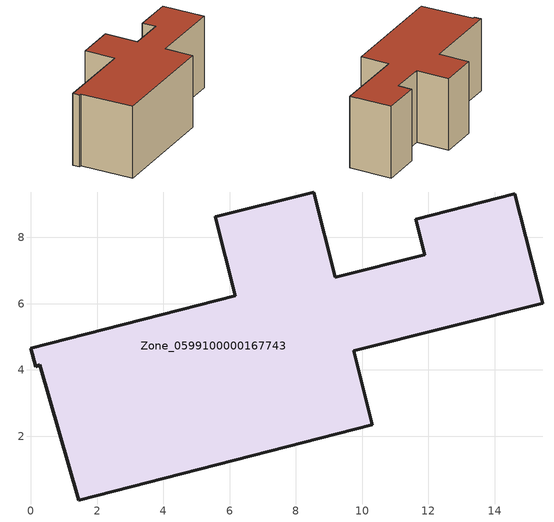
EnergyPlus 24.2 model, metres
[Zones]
Zone_0599100000167743
 floor ground (C_G): 1.45,0.07 0.27,4.15 0.14,4.1 0,4.66 6.17,6.23 5.57,8.62 8.54,9.37 9.19,6.8 11.89,7.48 11.62,8.55 14.61,9.31 15.45,6.01 9.75,4.58 10.31,2.34 z0
 wall outside (C_F): 6.17,6.23 0,4.66 0.14,4.1 0.27,4.15 1.45,0.07 10.31,2.34 9.75,4.58 15.45,6.01 14.61,9.31 11.62,8.55 11.89,7.48 9.19,6.8 8.54,9.37 5.57,8.62 6.17,6.23 z0:5.85
 roof outside (C_R): 0.27,4.15 1.45,0.07 10.31,2.34 9.75,4.58 15.45,6.01 14.61,9.31 11.62,8.55 11.89,7.48 9.19,6.8 8.54,9.37 5.57,8.62 6.17,6.23 0,4.66 0.14,4.1 z5.85
[BUILDING]
Pand.0599100000167743: North Axis=0; Terrain=City; Loads Convergence Tolerance Value=0.04; Temperature Convergence Tolerance Value=0.4; Solar Distribution=FullExterior; Maximum Number of Warmup Days=25; Minimum Number of Warmup Days=1
[Site:Location]
Rotterdam.The.Hague.AP_ZH_NLD Design_Conditions: Latitude=51.96; Longitude=4.45; Time Zone=1; Elevation=-4.5
[SITE:GROUNDTEMPERATURE:BUILDINGSURFACE]
18, 18, 18, 18, 18, 18, 18, 18, 18, 18, 18, 18
[MATERIAL] Thermal Absorptance=0.9; Solar Absorptance=0.7; Visible Absorptance=0.7
Name | Roughness | Thickness | Conductivity | Density | Specific Heat
G.TI.1965-1974 | MediumSmooth | 0.15 | 0.882353 | 540 | 1210
F.TI.1965-1974 | Rough | 0.3 | 0.697674 | 1920 | 840
R.TI.1965-1974 | MediumRough | 0.2 | 0.232558 | 1500 | 1000
[CONSTRUCTION]
C_G: G.TI.1965-1974
C_F: F.TI.1965-1974
C_R: R.TI.1965-1974
[ZONE]
Zone_0599100000167743: Type=1; Multiplier=1; Ceiling Height=Autocalculate; Volume=Autocalculate; Floor Area=autocalculate; Part of Total Floor Area=Yes
[ZONEINFILTRATION:DESIGNFLOWRATE]
Infil_Zone_0599100000167743: Zone or ZoneList or Space or SpaceList=Zone_0599100000167743; Schedule=AlwaysOn; Design Flow Rate Calculation Method=Flow/Area; Flow Rate per Floor Area=0.003; Constant Term Coefficient=1; Temperature Term Coefficient=0; Velocity Term Coefficient=0; Velocity Squared Term Coefficient=0
[HVACTEMPLATE:ZONE:IDEALLOADSAIRSYSTEM]
Zone_0599100000167743: Maximum Heating Supply Air Temperature=50; Minimum Cooling Supply Air Temperature=13; Maximum Heating Supply Air Humidity Ratio=0.0156; Minimum Cooling Supply Air Humidity Ratio=0.0077; Heating Limit=NoLimit; Cooling Limit=NoLimit; Dehumidification Control Type=ConstantSensibleHeatRatio; Cooling Sensible Heat Ratio=0.7; Dehumidification Setpoint=60; Humidification Control Type=None; Humidification Setpoint=30; Outdoor Air Method=None; Outdoor Air Flow Rate per Person=0.00944; Outdoor Air Flow Rate per Zone Floor Area=0; Outdoor Air Flow Rate per Zone=0; Demand Controlled Ventilation Type=None; Outdoor Air Economizer Type=NoEconomizer; Heat Recovery Type=None; Sensible Heat Recovery Effectiveness=0.7; Latent Heat Recovery Effectiveness=0.65
[ZONECONTROL:THERMOSTAT]
ThermostatControl_Zone_0599100000167743: Zone or ZoneList=Zone_0599100000167743; Control Type Schedule=DualSetpointControlType; Control 1=Thermostat_Zone_0599100000167743; Temperature Difference Between Cutout And Setpoint=0
[THERMOSTATSETPOINT:DUALSETPOINT]
Thermostat_Zone_0599100000167743: Heating Setpoint Temperature Schedule=HeatingSetpoint_Zone_0599100000167743; Cooling Setpoint Temperature Schedule=CoolingSetpoint_Zone_0599100000167743
[SCHEDULE:COMPACT]
HeatingSetpoint_Zone_0599100000167743: Through: 12/31, For: AllDays, Until: 24:00, 21
CoolingSetpoint_Zone_0599100000167743: Through: 12/31, For: AllDays, Until: 24:00, 24
DualSetpointControlType: Through: 12/31, For: AllDays, Until: 24:00, 4
AlwaysOn: Through: 12/31, For: AllDays, Until: 24:00, 1
